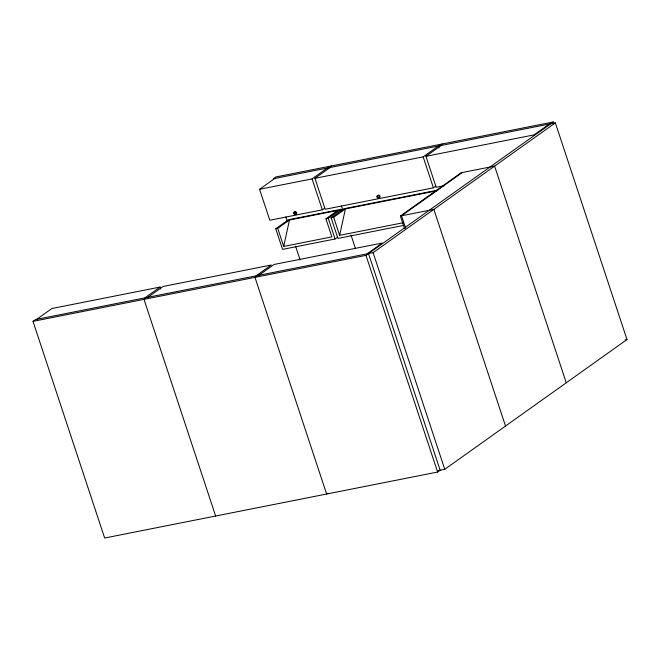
<?xml version="1.0" encoding="UTF-8"?>
<svg xmlns="http://www.w3.org/2000/svg" width="660" height="660" viewBox="0 0 660 660"><rect width="100%" height="100%" fill="white"/><g stroke="black" fill="none" stroke-linecap="round" stroke-linejoin="round"><path stroke-width="0.99" d="M283.685 246.427L289.476 219.995L337.664 210.441L325.908 218.815L331.881 236.874L283.685 246.427L277.72 228.368L289.476 219.995M403.046 222.766L339.628 235.339L345.411 208.906L437.011 190.748M368.486 253.564L440.146 470.225L437.613 472.032L104.659 538.024L33 321.362L35.533 319.555L373.114 252.648L555.34 122.859L627 339.529L444.766 469.31L438.124 470.63M36.688 319.333L51.876 308.517L160.091 287.059L160.735 288.998M324.72 208.123L322.327 209.831L269.816 220.242L259.578 189.288L274.766 178.472M144.911 297.875L160.091 287.059M259.578 189.288L312.089 178.885L327.269 168.069M146.52 297.561L143.987 299.359L215.638 516.029M328.746 167.772L331.279 165.974M147.898 297.289L163.086 286.473L271.31 265.015L256.121 275.83M435.798 186.112L433.406 187.819L325.182 209.269L314.944 178.315L330.132 167.5M296.101 213.081L296.662 212.685M337.466 237.295L335.09 238.986L282.579 249.389L275.756 228.756L288.412 219.747L340.923 209.335L341.542 211.208M325.908 218.815L328.267 218.345L340.923 209.335M403.689 225.39L337.945 238.417L331.122 217.784L343.777 208.766L437.844 190.121M331.122 217.784L333.655 217.28L345.411 208.906M314.944 178.315L423.167 156.865L438.356 146.05L438.991 147.98M257.507 275.558L254.974 277.365L326.626 494.026L327.896 493.127M439.733 145.777L442.266 143.971M258.885 275.286L274.073 264.47L382.297 243.02L367.108 253.836M444.254 185.666L436.169 187.267L425.931 156.313L441.119 145.497M379.343 196.581L379.896 196.185M404.547 228.591L400.389 216.018L430.213 194.774L431.368 194.543M462.289 172.524L401.544 215.787L405.702 228.36M549.334 124.047L534.154 134.863L425.931 156.313M33 321.362L365.962 255.362L553.253 121.976L553.897 123.923M553.253 121.976L275.789 176.971L273.257 178.769L555.34 122.859M432.465 193.768L431.31 193.999L461.134 172.755L494.604 166.122L566.255 382.784M275.756 228.756L277.72 228.368M400.389 216.018L433.859 209.385L505.51 426.046M625.152 339.892L627 339.529M423.167 156.865L433.406 187.819M373.114 252.648L444.766 469.31M365.962 255.362L437.613 472.032M341.335 205.837L342.631 209.74M351.021 235.117L355.542 248.779M333.655 217.28L339.628 235.339M328.267 218.345L335.09 238.986M312.089 178.885L322.327 209.831M285.854 216.884L287.471 221.768M295.556 246.196L300.077 259.875M377.512 196.309A1.386 1.147 54.5 0 1 378.741 195.129A1.386 1.147 54.5 0 1 379.97 196.754A1.386 1.147 54.5 0 1 378.535 197.645M377.957 197.257A1.386 1.147 54.5 0 1 377.734 196.969M294.277 212.8A1.386 1.147 54.5 0 1 295.498 211.629A1.386 1.147 54.5 0 1 296.728 213.254A1.386 1.147 54.5 0 1 295.292 214.145M294.715 213.757A1.386 1.147 54.5 0 1 294.5 213.469M376.959 196.696A1.386 1.147 54.5 0 0 378.898 198A1.386 1.147 54.5 0 0 378.708 195.739A1.386 1.147 54.5 0 0 376.959 196.696M293.725 213.197A1.386 1.147 54.5 0 0 295.663 214.5A1.386 1.147 54.5 0 0 295.465 212.239A1.386 1.147 54.5 0 0 293.725 213.197"/></g></svg>
